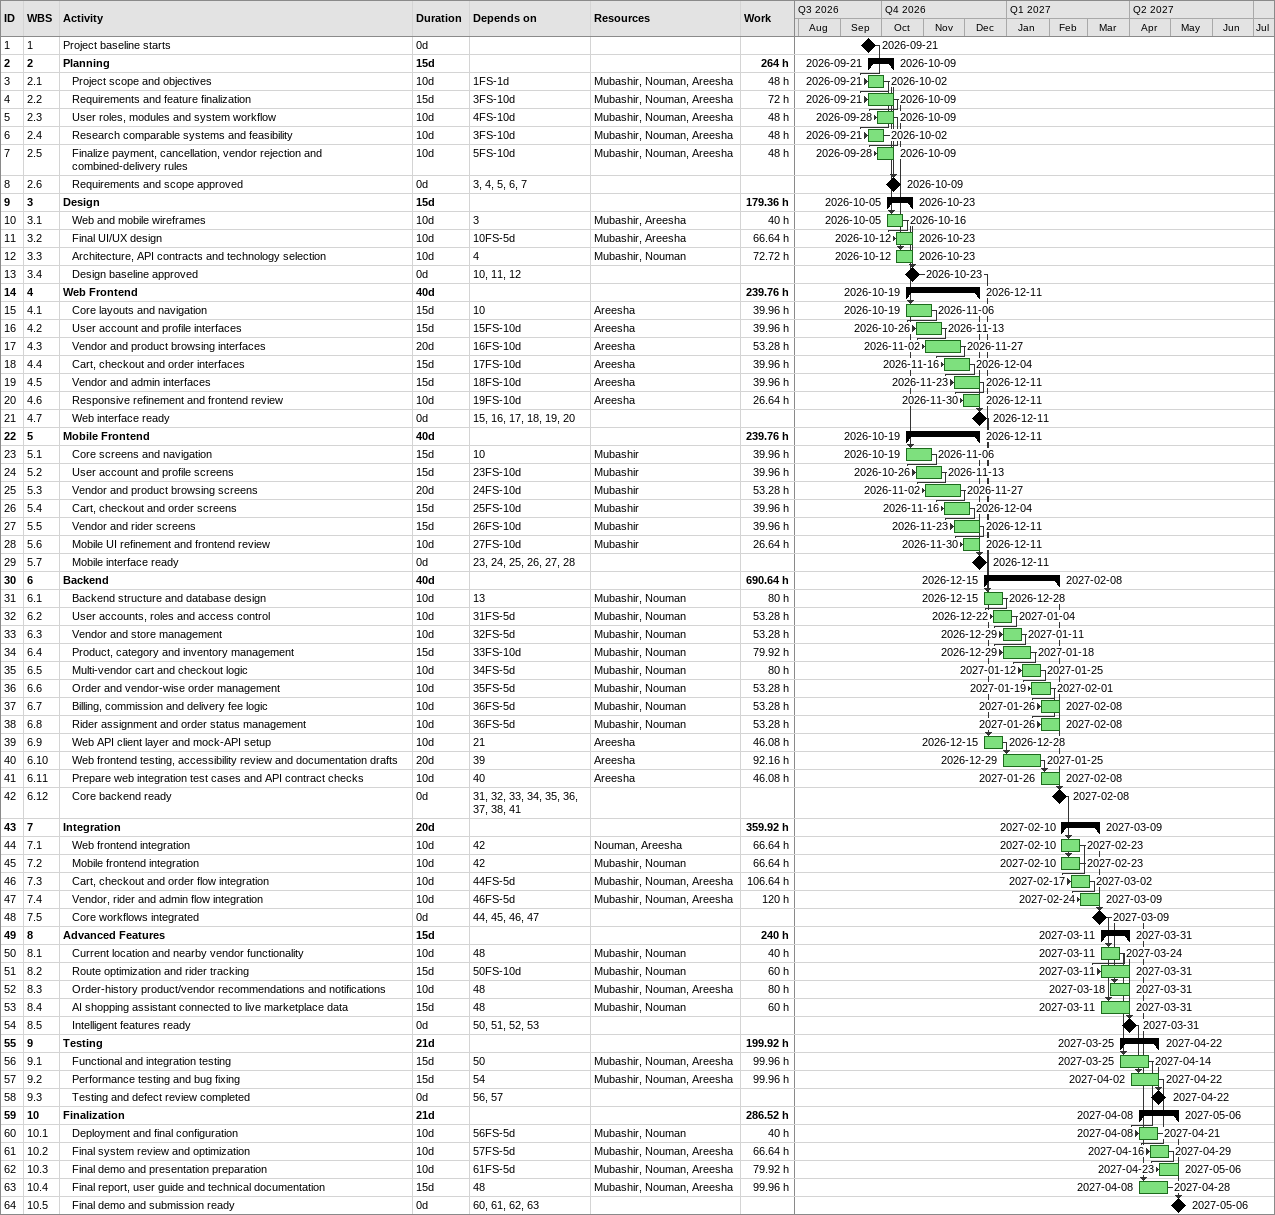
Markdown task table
| ID | WBS | Task | Duration | Start | Finish | Predecessors | Resources | Work (h) |
|---|---|---|---|---|---|---|---|---|
| 1 | 1 | Project baseline starts | 0d | 2026-09-21 | 2026-09-21 |  |  |  |
| 2 | 2 | **Planning** | 15d | 2026-09-21 | 2026-10-09 |  |  | 264 |
| 3 | 2.1 | Project scope and objectives | 10d | 2026-09-21 | 2026-10-02 | 1FS-1d | Mubashir, Nouman, Areesha | 48 |
| 4 | 2.2 | Requirements and feature finalization | 15d | 2026-09-21 | 2026-10-09 | 3FS-10d | Mubashir, Nouman, Areesha | 72 |
| 5 | 2.3 | User roles, modules and system workflow | 10d | 2026-09-28 | 2026-10-09 | 4FS-10d | Mubashir, Nouman, Areesha | 48 |
| 6 | 2.4 | Research comparable systems and feasibility | 10d | 2026-09-21 | 2026-10-02 | 3FS-10d | Mubashir, Nouman, Areesha | 48 |
| 7 | 2.5 | Finalize payment, cancellation, vendor rejection and combined-delivery rules | 10d | 2026-09-28 | 2026-10-09 | 5FS-10d | Mubashir, Nouman, Areesha | 48 |
| 8 | 2.6 | Requirements and scope approved | 0d | 2026-10-09 | 2026-10-09 | 3, 4, 5, 6, 7 |  |  |
| 9 | 3 | **Design** | 15d | 2026-10-05 | 2026-10-23 |  |  | 179.36 |
| 10 | 3.1 | Web and mobile wireframes | 10d | 2026-10-05 | 2026-10-16 | 3 | Mubashir, Areesha | 40 |
| 11 | 3.2 | Final UI/UX design | 10d | 2026-10-12 | 2026-10-23 | 10FS-5d | Mubashir, Areesha | 66.64 |
| 12 | 3.3 | Architecture, API contracts and technology selection | 10d | 2026-10-12 | 2026-10-23 | 4 | Mubashir, Nouman | 72.72 |
| 13 | 3.4 | Design baseline approved | 0d | 2026-10-23 | 2026-10-23 | 10, 11, 12 |  |  |
| 14 | 4 | **Web Frontend** | 40d | 2026-10-19 | 2026-12-11 |  |  | 239.76 |
| 15 | 4.1 | Core layouts and navigation | 15d | 2026-10-19 | 2026-11-06 | 10 | Areesha | 39.96 |
| 16 | 4.2 | User account and profile interfaces | 15d | 2026-10-26 | 2026-11-13 | 15FS-10d | Areesha | 39.96 |
| 17 | 4.3 | Vendor and product browsing interfaces | 20d | 2026-11-02 | 2026-11-27 | 16FS-10d | Areesha | 53.28 |
| 18 | 4.4 | Cart, checkout and order interfaces | 15d | 2026-11-16 | 2026-12-04 | 17FS-10d | Areesha | 39.96 |
| 19 | 4.5 | Vendor and admin interfaces | 15d | 2026-11-23 | 2026-12-11 | 18FS-10d | Areesha | 39.96 |
| 20 | 4.6 | Responsive refinement and frontend review | 10d | 2026-11-30 | 2026-12-11 | 19FS-10d | Areesha | 26.64 |
| 21 | 4.7 | Web interface ready | 0d | 2026-12-11 | 2026-12-11 | 15, 16, 17, 18, 19, 20 |  |  |
| 22 | 5 | **Mobile Frontend** | 40d | 2026-10-19 | 2026-12-11 |  |  | 239.76 |
| 23 | 5.1 | Core screens and navigation | 15d | 2026-10-19 | 2026-11-06 | 10 | Mubashir | 39.96 |
| 24 | 5.2 | User account and profile screens | 15d | 2026-10-26 | 2026-11-13 | 23FS-10d | Mubashir | 39.96 |
| 25 | 5.3 | Vendor and product browsing screens | 20d | 2026-11-02 | 2026-11-27 | 24FS-10d | Mubashir | 53.28 |
| 26 | 5.4 | Cart, checkout and order screens | 15d | 2026-11-16 | 2026-12-04 | 25FS-10d | Mubashir | 39.96 |
| 27 | 5.5 | Vendor and rider screens | 15d | 2026-11-23 | 2026-12-11 | 26FS-10d | Mubashir | 39.96 |
| 28 | 5.6 | Mobile UI refinement and frontend review | 10d | 2026-11-30 | 2026-12-11 | 27FS-10d | Mubashir | 26.64 |
| 29 | 5.7 | Mobile interface ready | 0d | 2026-12-11 | 2026-12-11 | 23, 24, 25, 26, 27, 28 |  |  |
| 30 | 6 | **Backend** | 40d | 2026-12-15 | 2027-02-08 |  |  | 690.64 |
| 31 | 6.1 | Backend structure and database design | 10d | 2026-12-15 | 2026-12-28 | 13 | Mubashir, Nouman | 80 |
| 32 | 6.2 | User accounts, roles and access control | 10d | 2026-12-22 | 2027-01-04 | 31FS-5d | Mubashir, Nouman | 53.28 |
| 33 | 6.3 | Vendor and store management | 10d | 2026-12-29 | 2027-01-11 | 32FS-5d | Mubashir, Nouman | 53.28 |
| 34 | 6.4 | Product, category and inventory management | 15d | 2026-12-29 | 2027-01-18 | 33FS-10d | Mubashir, Nouman | 79.92 |
| 35 | 6.5 | Multi-vendor cart and checkout logic | 10d | 2027-01-12 | 2027-01-25 | 34FS-5d | Mubashir, Nouman | 80 |
| 36 | 6.6 | Order and vendor-wise order management | 10d | 2027-01-19 | 2027-02-01 | 35FS-5d | Mubashir, Nouman | 53.28 |
| 37 | 6.7 | Billing, commission and delivery fee logic | 10d | 2027-01-26 | 2027-02-08 | 36FS-5d | Mubashir, Nouman | 53.28 |
| 38 | 6.8 | Rider assignment and order status management | 10d | 2027-01-26 | 2027-02-08 | 36FS-5d | Mubashir, Nouman | 53.28 |
| 39 | 6.9 | Web API client layer and mock-API setup | 10d | 2026-12-15 | 2026-12-28 | 21 | Areesha | 46.08 |
| 40 | 6.10 | Web frontend testing, accessibility review and documentation drafts | 20d | 2026-12-29 | 2027-01-25 | 39 | Areesha | 92.16 |
| 41 | 6.11 | Prepare web integration test cases and API contract checks | 10d | 2027-01-26 | 2027-02-08 | 40 | Areesha | 46.08 |
| 42 | 6.12 | Core backend ready | 0d | 2027-02-08 | 2027-02-08 | 31, 32, 33, 34, 35, 36, 37, 38, 41 |  |  |
| 43 | 7 | **Integration** | 20d | 2027-02-10 | 2027-03-09 |  |  | 359.92 |
| 44 | 7.1 | Web frontend integration | 10d | 2027-02-10 | 2027-02-23 | 42 | Nouman, Areesha | 66.64 |
| 45 | 7.2 | Mobile frontend integration | 10d | 2027-02-10 | 2027-02-23 | 42 | Mubashir, Nouman | 66.64 |
| 46 | 7.3 | Cart, checkout and order flow integration | 10d | 2027-02-17 | 2027-03-02 | 44FS-5d | Mubashir, Nouman, Areesha | 106.64 |
| 47 | 7.4 | Vendor, rider and admin flow integration | 10d | 2027-02-24 | 2027-03-09 | 46FS-5d | Mubashir, Nouman, Areesha | 120 |
| 48 | 7.5 | Core workflows integrated | 0d | 2027-03-09 | 2027-03-09 | 44, 45, 46, 47 |  |  |
| 49 | 8 | **Advanced Features** | 15d | 2027-03-11 | 2027-03-31 |  |  | 240 |
| 50 | 8.1 | Current location and nearby vendor functionality | 10d | 2027-03-11 | 2027-03-24 | 48 | Mubashir, Nouman | 40 |
| 51 | 8.2 | Route optimization and rider tracking | 15d | 2027-03-11 | 2027-03-31 | 50FS-10d | Mubashir, Nouman | 60 |
| 52 | 8.3 | Order-history product/vendor recommendations and notifications | 10d | 2027-03-18 | 2027-03-31 | 48 | Mubashir, Nouman, Areesha | 80 |
| 53 | 8.4 | AI shopping assistant connected to live marketplace data | 15d | 2027-03-11 | 2027-03-31 | 48 | Mubashir, Nouman | 60 |
| 54 | 8.5 | Intelligent features ready | 0d | 2027-03-31 | 2027-03-31 | 50, 51, 52, 53 |  |  |
| 55 | 9 | **Testing** | 21d | 2027-03-25 | 2027-04-22 |  |  | 199.92 |
| 56 | 9.1 | Functional and integration testing | 15d | 2027-03-25 | 2027-04-14 | 50 | Mubashir, Nouman, Areesha | 99.96 |
| 57 | 9.2 | Performance testing and bug fixing | 15d | 2027-04-02 | 2027-04-22 | 54 | Mubashir, Nouman, Areesha | 99.96 |
| 58 | 9.3 | Testing and defect review completed | 0d | 2027-04-22 | 2027-04-22 | 56, 57 |  |  |
| 59 | 10 | **Finalization** | 21d | 2027-04-08 | 2027-05-06 |  |  | 286.52 |
| 60 | 10.1 | Deployment and final configuration | 10d | 2027-04-08 | 2027-04-21 | 56FS-5d | Mubashir, Nouman | 40 |
| 61 | 10.2 | Final system review and optimization | 10d | 2027-04-16 | 2027-04-29 | 57FS-5d | Mubashir, Nouman, Areesha | 66.64 |
| 62 | 10.3 | Final demo and presentation preparation | 10d | 2027-04-23 | 2027-05-06 | 61FS-5d | Mubashir, Nouman, Areesha | 79.92 |
| 63 | 10.4 | Final report, user guide and technical documentation | 15d | 2027-04-08 | 2027-04-28 | 48 | Mubashir, Nouman, Areesha | 99.96 |
| 64 | 10.5 | Final demo and submission ready | 0d | 2027-05-06 | 2027-05-06 | 60, 61, 62, 63 |  |  |
